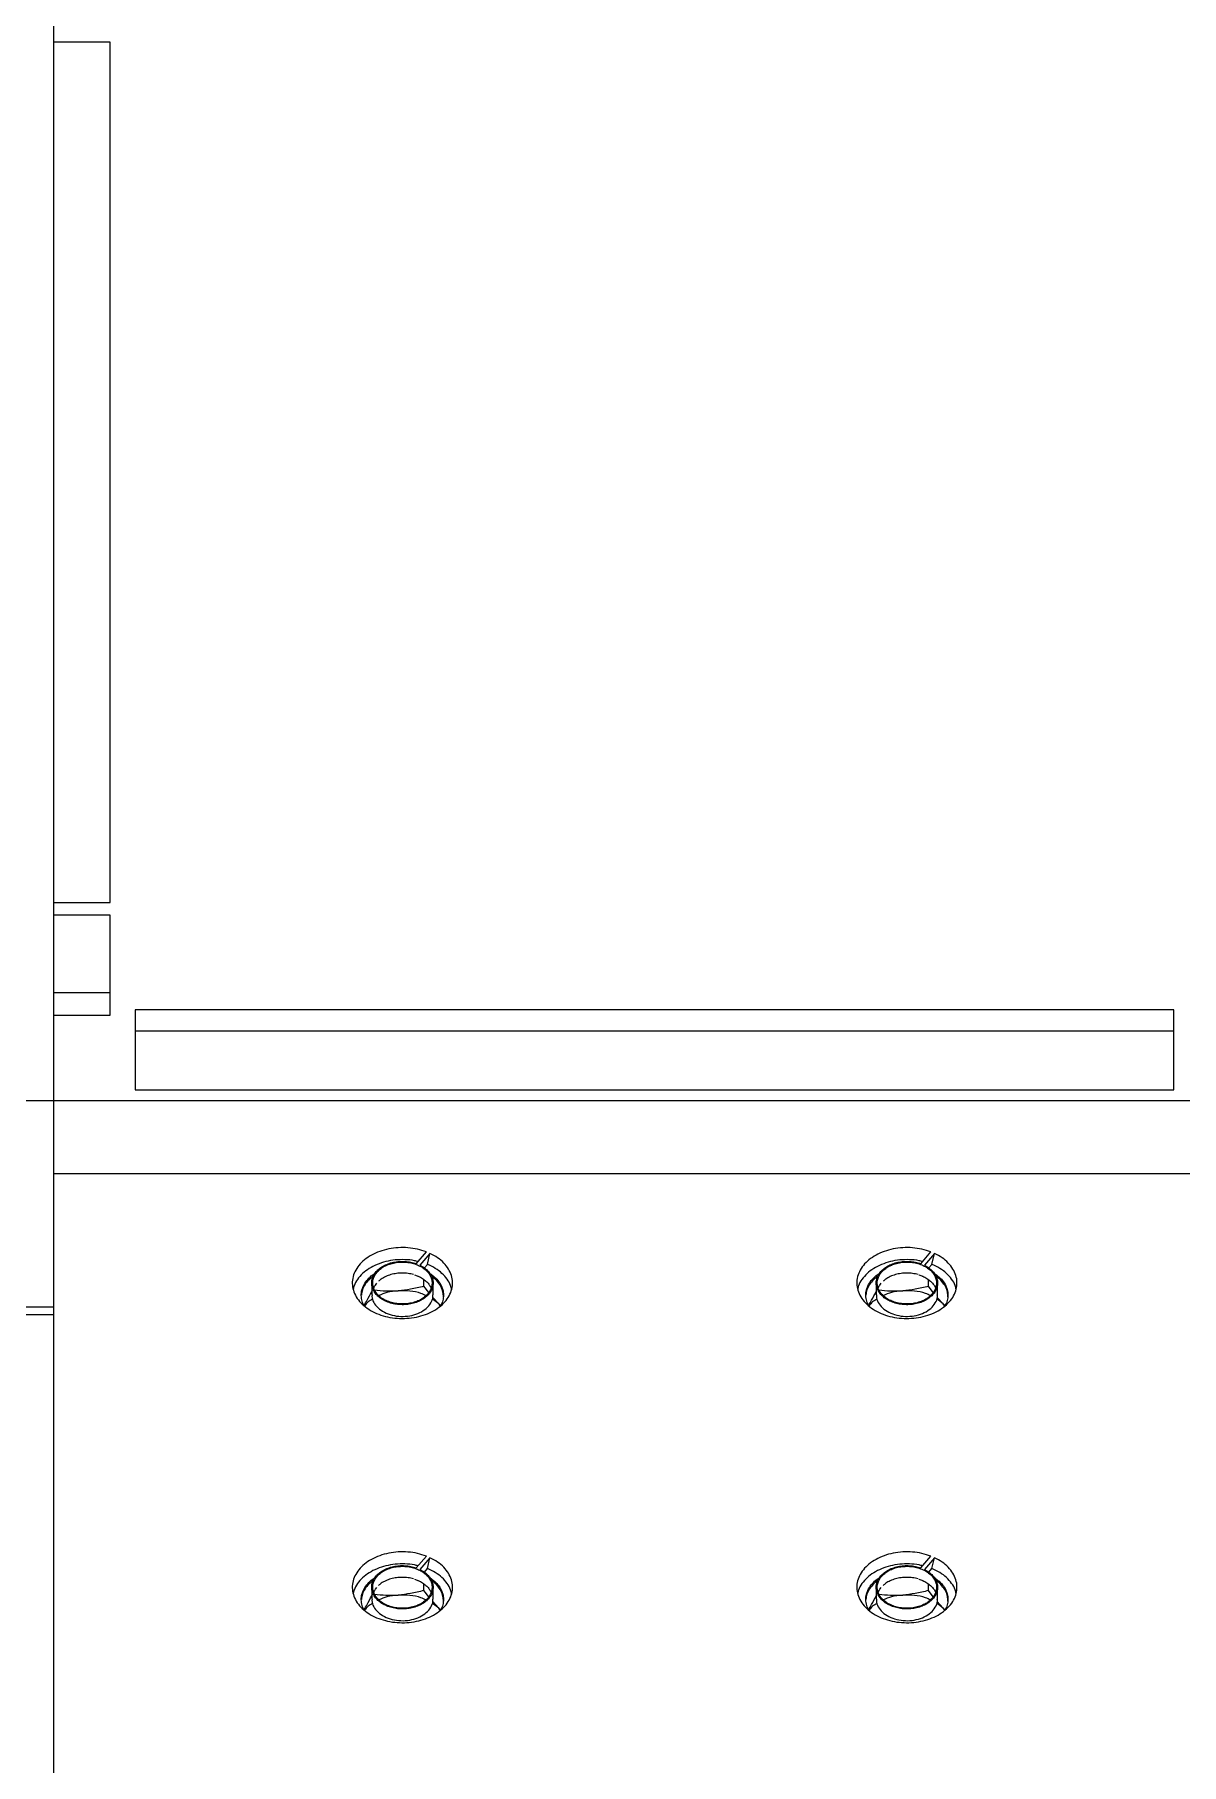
# Model space of a CAD drawing. Header units: millimetres. Extents: x 1293 to 41893, y 1011 to 26911.
# Drawn here: x 23207 to 23464.6, y 15785.6 to 16174.2 of the extents above; entities that cross this region are included whole.
import ezdxf

# ---------------------------------------------------------------- set-up
doc = ezdxf.new("R2010")
doc.units = ezdxf.units.MM
doc.header["$LTSCALE"] = 50
doc.layers.add('MAQUINAS', color=11, linetype='Continuous')

msp = doc.modelspace()

# ---------------------------------------------------------------- linework, layer by layer
at = {"color": 7, "linetype": 'Continuous', "lineweight": 25}
msp.add_line((23200.5758566, 15888.3950346), (23211.2425232, 15888.3950346), dxfattribs=at)
at = {"layer": 'MAQUINAS', "linetype": 'Continuous', "lineweight": 25}
for p, q in [((23211.2425232, 15451.3783679), (23211.2425232, 16518.0450346)), ((23223.9425232, 16172.5605964), (23211.2425232, 16172.5605964)), ((23223.9425232, 16172.496922), (23211.2425232, 16172.496922)), ((23223.9425232, 15979.2252426), (23223.9425232, 16172.5605964)), ((23211.2425232, 15979.2252426), (23223.9425232, 15979.2252426)), ((23223.9425232, 15976.3783679), (23211.2425232, 15976.3783679)), ((23223.9425232, 15953.9670417), (23223.9425232, 15976.3783679)), ((23211.2425232, 15959.0450346), (23223.9425232, 15959.0450346)), ((23211.2425232, 15953.9670417), (23223.9425232, 15953.9670417)), ((23229.5758566, 15955.1067684), (23229.5758566, 15937.1437124)), ((23462.9091899, 15955.1067684), (23229.5758566, 15955.1067684)), ((23462.9091899, 15937.1437124), (23462.9091899, 15955.1067684)), ((23462.9091899, 15950.3460251), (23229.5758566, 15950.3460251)), ((23229.5758566, 15937.1437124), (23462.9091899, 15937.1437124)), ((24197.9091899, 15934.7117012), (23204.5758566, 15934.7117012)), ((24191.2425232, 15918.2848609), (23211.2425232, 15918.2848609)), ((23292.7019872, 15898.1108052), (23294.9546957, 15900.7639869)), ((23295.7748947, 15900.4157881), (23293.5221861, 15897.7626064)), ((23294.5210803, 15897.1601373), (23295.2007534, 15897.9606386)), ((23295.2007534, 15897.9606386), (23295.7748947, 15900.4157881)), ((23406.0353205, 15898.1108052), (23408.288029, 15900.7639869)), ((23409.108228, 15900.4157881), (23406.8555195, 15897.7626064)), ((23407.8544136, 15897.1601373), (23408.5340867, 15897.9606386)), ((23408.5340867, 15897.9606386), (23409.108228, 15900.4157881)), ((23282.6891899, 15893.7718258), (23282.6891899, 15891.1379099)), ((23282.8989324, 15895.1578529), (23282.8989324, 15894.8705754)), ((23283.531394, 15893.314413), (23283.8197619, 15893.7204236)), ((23292.2893695, 15895.5910041), (23292.9196594, 15895.3663067)), ((23294.3960716, 15893.0453191), (23294.3960716, 15894.5570483)), ((23296.4625232, 15891.1379099), (23296.4625232, 15893.7718258)), ((23396.0225232, 15893.7718258), (23396.0225232, 15891.1379099)), ((23396.2322657, 15895.1578529), (23396.2322657, 15894.8705754)), ((23396.8647273, 15893.314413), (23397.1530952, 15893.7204236)), ((23405.6227029, 15895.5910041), (23406.2529928, 15895.3663067)), ((23407.7294049, 15893.0453191), (23407.7294049, 15894.5570483)), ((23409.7958566, 15891.1379099), (23409.7958566, 15893.7718258)), ((23295.4991478, 15891.6409374), (23294.3960716, 15893.0453191)), ((23297.7345337, 15889.0829908), (23296.2692842, 15890.2008166)), ((23297.7345337, 15889.0829908), (23296.393251, 15890.5504146)), ((23408.8324811, 15891.6409374), (23407.7294049, 15893.0453191)), ((23411.067867, 15889.0829908), (23409.6026175, 15890.2008166)), ((23411.067867, 15889.0829908), (23409.7265843, 15890.5504146)), ((23200.5758566, 15886.7117012), (23211.2425232, 15886.7117012)), ((23298.0899994, 15888.6067979), (23297.7345337, 15889.0829908)), ((23297.7345337, 15889.0829908), (23298.175851, 15888.6852119)), ((23411.4233327, 15888.6067979), (23411.067867, 15889.0829908)), ((23411.067867, 15889.0829908), (23411.5091844, 15888.6852119)), ((23292.7019872, 15829.7571497), (23294.9546957, 15832.4103314)), ((23295.7748947, 15832.0621326), (23293.5221861, 15829.4089509)), ((23295.2007534, 15829.6069831), (23295.7748947, 15832.0621326)), ((23406.0353205, 15829.7571497), (23408.288029, 15832.4103314)), ((23409.108228, 15832.0621326), (23406.8555195, 15829.4089509)), ((23408.5340867, 15829.6069831), (23409.108228, 15832.0621326)), ((23294.5210803, 15828.8064817), (23295.2007534, 15829.6069831)), ((23407.8544136, 15828.8064817), (23408.5340867, 15829.6069831)), ((23282.6891899, 15825.4181703), (23282.6891899, 15822.7842544)), ((23282.8989324, 15826.8041974), (23282.8989324, 15826.5169199)), ((23283.531394, 15824.9607574), (23283.8197619, 15825.3667681)), ((23292.2893695, 15827.2373486), (23292.9196594, 15827.0126511)), ((23294.3960716, 15824.6916636), (23294.3960716, 15826.2033928)), ((23295.4991478, 15823.2872819), (23294.3960716, 15824.6916636)), ((23296.4625232, 15822.7842544), (23296.4625232, 15825.4181703)), ((23396.0225232, 15825.4181703), (23396.0225232, 15822.7842544)), ((23396.2322657, 15826.8041974), (23396.2322657, 15826.5169199)), ((23396.8647273, 15824.9607574), (23397.1530952, 15825.3667681)), ((23405.6227029, 15827.2373486), (23406.2529928, 15827.0126511)), ((23407.7294049, 15824.6916636), (23407.7294049, 15826.2033928)), ((23408.8324811, 15823.2872819), (23407.7294049, 15824.6916636)), ((23409.7958566, 15822.7842544), (23409.7958566, 15825.4181703)), ((23297.7345337, 15820.7293353), (23296.2692842, 15821.8471611)), ((23297.7345337, 15820.7293353), (23296.393251, 15822.1967591)), ((23298.0899994, 15820.2531424), (23297.7345337, 15820.7293353)), ((23297.7345337, 15820.7293353), (23298.175851, 15820.3315564)), ((23411.067867, 15820.7293353), (23409.6026175, 15821.8471611)), ((23411.067867, 15820.7293353), (23409.7265843, 15822.1967591)), ((23411.4233327, 15820.2531424), (23411.067867, 15820.7293353)), ((23411.067867, 15820.7293353), (23411.5091844, 15820.3315564))]:
    msp.add_line(p, q, dxfattribs=at)
for points in [[(23294.9546957, 15900.7639869), (23294.2967837, 15900.9842285), (23292.9809598, 15901.4247117), (23290.825971, 15901.72915), (23288.6386713, 15901.7547613), (23286.4825522, 15901.4767816), (23284.443159, 15900.9119861), (23282.5954498, 15900.0797889), (23281.0088808, 15899.011772), (23279.742695, 15897.7477562), (23278.8442728, 15896.3350483), (23278.3472081, 15894.8264746), (23278.2700931, 15893.2784577), (23278.6158111, 15891.7488926), (23279.3714327, 15890.2949848), (23280.5086976, 15888.9711101), (23281.9850724, 15887.8267813), (23283.745341, 15886.9047958), (23285.7236697, 15886.2396359), (23287.8460693, 15885.8561783), (23290.0331627, 15885.7687644), (23292.2031529, 15885.9806633), (23294.2748828, 15886.4839501), (23296.1708699, 15887.2598018), (23297.8202054, 15888.2792024), (23299.1612022, 15889.5040242), (23300.1437152, 15890.8884675), (23300.7309695, 15892.3807232), (23300.9011106, 15893.9250978), (23300.6473693, 15895.4633968), (23299.9807509, 15896.9397123), (23298.9205313, 15898.2927692), (23297.5274683, 15899.494584), (23296.3590859, 15900.1087201), (23295.7748947, 15900.4157881)], [(23408.288029, 15900.7639869), (23407.6301171, 15900.9842285), (23406.3142931, 15901.4247117), (23404.1593043, 15901.72915), (23401.9720047, 15901.7547613), (23399.8158855, 15901.4767816), (23397.7764923, 15900.9119861), (23395.9287831, 15900.0797889), (23394.3422141, 15899.011772), (23393.0760283, 15897.7477562), (23392.1776061, 15896.3350483), (23391.6805415, 15894.8264746), (23391.6034264, 15893.2784577), (23391.9491445, 15891.7488926), (23392.704766, 15890.2949848), (23393.8420309, 15888.9711101), (23395.3184057, 15887.8267813), (23397.0786743, 15886.9047958), (23399.057003, 15886.2396359), (23401.1794027, 15885.8561783), (23403.366496, 15885.7687644), (23405.5364862, 15885.9806633), (23407.6082161, 15886.4839501), (23409.5042033, 15887.2598018), (23411.1535387, 15888.2792024), (23412.4945355, 15889.5040242), (23413.4770485, 15890.8884675), (23414.0643028, 15892.3807232), (23414.234444, 15893.9250978), (23413.9807027, 15895.4633968), (23413.3140842, 15896.9397123), (23412.2538646, 15898.2927692), (23410.8608017, 15899.494584), (23409.6924192, 15900.1087201), (23409.108228, 15900.4157881)], [(23293.5221861, 15897.7626064), (23293.8693545, 15897.5698122), (23294.5636913, 15897.1842237), (23295.3830168, 15896.4411252), (23295.9993264, 15895.6104531), (23296.3767654, 15894.7093847), (23296.5049997, 15893.7746144), (23296.3783685, 15892.8395391), (23296.0017799, 15891.9387822), (23295.3890063, 15891.1053802), (23294.5625873, 15890.3699813), (23293.552891, 15889.7596087), (23292.3970279, 15889.2966964), (23291.1374789, 15888.9982574), (23289.820536, 15888.8752603), (23288.4946005, 15888.9322256), (23287.208404, 15889.1670596), (23286.0092181, 15889.5711315), (23284.941116, 15890.1295906), (23284.0433534, 15890.8219119), (23283.3489257, 15891.6226507), (23282.8833549, 15892.5023777), (23282.6637522, 15893.4287604), (23282.6981884, 15894.3677517), (23282.9853982, 15895.2848413), (23283.5148247, 15896.1463223), (23284.2670141, 15896.9205382), (23285.2143067, 15897.5790143), (23286.321941, 15898.0976248), (23287.5490069, 15898.4570298), (23288.8511574, 15898.6450627), (23290.1777323, 15898.6509227), (23291.4904357, 15898.4889118), (23292.2981367, 15898.2368408), (23292.7019872, 15898.1108052)], [(23286.7929041, 15889.4881579), (23287.1997547, 15889.3753065), (23288.0134559, 15889.1496035), (23289.3227064, 15889.032788), (23290.6340068, 15889.0862719), (23291.9067006, 15889.322986), (23293.08927, 15889.7298179), (23294.1369686, 15890.2922093), (23295.0093467, 15890.9882595), (23295.6729293, 15891.7912968), (23296.1022021, 15892.6704405), (23296.2806718, 15893.5919109), (23296.2014791, 15894.520295), (23295.8676674, 15895.419916), (23295.2920649, 15896.2562017), (23294.4967918, 15896.9970143), (23293.5124099, 15897.6138847), (23292.3767485, 15898.083107), (23291.1334503, 15898.3866491), (23289.8302947, 15898.5128461), (23288.5173612, 15898.4568484), (23287.245105, 15898.2208079), (23286.0624184, 15897.8137955), (23285.0147512, 15897.2514525), (23284.1423646, 15896.5553891), (23283.4787847, 15895.7523562), (23283.0495091, 15894.8732081), (23282.8710479, 15893.9517509), (23282.9502093, 15893.0233184), (23283.2841382, 15892.1238779), (23283.859303, 15891.2869186), (23284.6562093, 15890.5486198), (23285.6344963, 15889.9223678), (23286.4067682, 15889.6328946), (23286.7929041, 15889.4881579)], [(23406.8555195, 15897.7626064), (23407.2026879, 15897.5698122), (23407.8970247, 15897.1842237), (23408.7163502, 15896.4411252), (23409.3326597, 15895.6104531), (23409.7100987, 15894.7093847), (23409.8383331, 15893.7746144), (23409.7117019, 15892.8395391), (23409.3351132, 15891.9387822), (23408.7223397, 15891.1053802), (23407.8959206, 15890.3699813), (23406.8862243, 15889.7596087), (23405.7303613, 15889.2966964), (23404.4708123, 15888.9982574), (23403.1538694, 15888.8752603), (23401.8279338, 15888.9322256), (23400.5417374, 15889.1670596), (23399.3425514, 15889.5711315), (23398.2744493, 15890.1295906), (23397.3766867, 15890.8219119), (23396.682259, 15891.6226507), (23396.2166883, 15892.5023777), (23395.9970855, 15893.4287604), (23396.0315217, 15894.3677517), (23396.3187315, 15895.2848413), (23396.8481581, 15896.1463223), (23397.6003474, 15896.9205382), (23398.5476401, 15897.5790143), (23399.6552743, 15898.0976248), (23400.8823402, 15898.4570298), (23402.1844908, 15898.6450627), (23403.5110657, 15898.6509227), (23404.823769, 15898.4889118), (23405.63147, 15898.2368408), (23406.0353205, 15898.1108052)], [(23400.1262374, 15889.4881579), (23400.5330881, 15889.3753065), (23401.3467893, 15889.1496035), (23402.6560397, 15889.032788), (23403.9673402, 15889.0862719), (23405.2400339, 15889.322986), (23406.4226033, 15889.7298179), (23407.4703019, 15890.2922093), (23408.34268, 15890.9882595), (23409.0062627, 15891.7912968), (23409.4355354, 15892.6704405), (23409.6140052, 15893.5919109), (23409.5348124, 15894.520295), (23409.2010007, 15895.419916), (23408.6253983, 15896.2562017), (23407.8301252, 15896.9970143), (23406.8457432, 15897.6138847), (23405.7100818, 15898.083107), (23404.4667836, 15898.3866491), (23403.163628, 15898.5128461), (23401.8506945, 15898.4568484), (23400.5784384, 15898.2208079), (23399.3957517, 15897.8137955), (23398.3480845, 15897.2514525), (23397.4756979, 15896.5553891), (23396.8121181, 15895.7523562), (23396.3828424, 15894.8732081), (23396.2043813, 15893.9517509), (23396.2835426, 15893.0233184), (23396.6174715, 15892.1238779), (23397.1926364, 15891.2869186), (23397.9895426, 15890.5486198), (23398.9678297, 15889.9223678), (23399.7401015, 15889.6328946), (23400.1262374, 15889.4881579)], [(23294.9546957, 15832.4103314), (23294.2967837, 15832.630573), (23292.9809598, 15833.0710562), (23290.825971, 15833.3754945), (23288.6386713, 15833.4011058), (23286.4825522, 15833.1231261), (23284.443159, 15832.5583306), (23282.5954498, 15831.7261334), (23281.0088808, 15830.6581164), (23279.742695, 15829.3941006), (23278.8442728, 15827.9813928), (23278.3472081, 15826.4728191), (23278.2700931, 15824.9248022), (23278.6158111, 15823.3952371), (23279.3714327, 15821.9413293), (23280.5086976, 15820.6174546), (23281.9850724, 15819.4731257), (23283.745341, 15818.5511403), (23285.7236697, 15817.8859804), (23287.8460693, 15817.5025228), (23290.0331627, 15817.4151089), (23292.2031529, 15817.6270077), (23294.2748828, 15818.1302945), (23296.1708699, 15818.9061463), (23297.8202054, 15819.9255469), (23299.1612022, 15821.1503687), (23300.1437152, 15822.534812), (23300.7309695, 15824.0270677), (23300.9011106, 15825.5714423), (23300.6473693, 15827.1097413), (23299.9807509, 15828.5860568), (23298.9205313, 15829.9391137), (23297.5274683, 15831.1409285), (23296.3590859, 15831.7550646), (23295.7748947, 15832.0621326)], [(23408.288029, 15832.4103314), (23407.6301171, 15832.630573), (23406.3142931, 15833.0710562), (23404.1593043, 15833.3754945), (23401.9720047, 15833.4011058), (23399.8158855, 15833.1231261), (23397.7764923, 15832.5583306), (23395.9287831, 15831.7261334), (23394.3422141, 15830.6581164), (23393.0760283, 15829.3941006), (23392.1776061, 15827.9813928), (23391.6805415, 15826.4728191), (23391.6034264, 15824.9248022), (23391.9491445, 15823.3952371), (23392.704766, 15821.9413293), (23393.8420309, 15820.6174546), (23395.3184057, 15819.4731257), (23397.0786743, 15818.5511403), (23399.057003, 15817.8859804), (23401.1794027, 15817.5025228), (23403.366496, 15817.4151089), (23405.5364862, 15817.6270077), (23407.6082161, 15818.1302945), (23409.5042033, 15818.9061463), (23411.1535387, 15819.9255469), (23412.4945355, 15821.1503687), (23413.4770485, 15822.534812), (23414.0643028, 15824.0270677), (23414.234444, 15825.5714423), (23413.9807027, 15827.1097413), (23413.3140842, 15828.5860568), (23412.2538646, 15829.9391137), (23410.8608017, 15831.1409285), (23409.6924192, 15831.7550646), (23409.108228, 15832.0621326)], [(23293.5221861, 15829.4089509), (23293.8693545, 15829.2161567), (23294.5636913, 15828.8305682), (23295.3830168, 15828.0874697), (23295.9993264, 15827.2567976), (23296.3767654, 15826.3557292), (23296.5049997, 15825.4209589), (23296.3783685, 15824.4858836), (23296.0017799, 15823.5851267), (23295.3890063, 15822.7517247), (23294.5625873, 15822.0163258), (23293.552891, 15821.4059531), (23292.3970279, 15820.9430408), (23291.1374789, 15820.6446019), (23289.820536, 15820.5216048), (23288.4946005, 15820.5785701), (23287.208404, 15820.8134041), (23286.0092181, 15821.217476), (23284.941116, 15821.7759351), (23284.0433534, 15822.4682564), (23283.3489257, 15823.2689952), (23282.8833549, 15824.1487222), (23282.6637522, 15825.0751049), (23282.6981884, 15826.0140962), (23282.9853982, 15826.9311858), (23283.5148247, 15827.7926668), (23284.2670141, 15828.5668827), (23285.2143067, 15829.2253588), (23286.321941, 15829.7439692), (23287.5490069, 15830.1033743), (23288.8511574, 15830.2914072), (23290.1777323, 15830.2972672), (23291.4904357, 15830.1352563), (23292.2981367, 15829.8831852), (23292.7019872, 15829.7571497)], [(23286.7929041, 15821.1345024), (23287.1997547, 15821.0216509), (23288.0134559, 15820.795948), (23289.3227064, 15820.6791325), (23290.6340068, 15820.7326164), (23291.9067006, 15820.9693305), (23293.08927, 15821.3761624), (23294.1369686, 15821.9385538), (23295.0093467, 15822.6346039), (23295.6729293, 15823.4376413), (23296.1022021, 15824.316785), (23296.2806718, 15825.2382554), (23296.2014791, 15826.1666395), (23295.8676674, 15827.0662605), (23295.2920649, 15827.9025462), (23294.4967918, 15828.6433588), (23293.5124099, 15829.2602292), (23292.3767485, 15829.7294514), (23291.1334503, 15830.0329935), (23289.8302947, 15830.1591906), (23288.5173612, 15830.1031929), (23287.245105, 15829.8671524), (23286.0624184, 15829.46014), (23285.0147512, 15828.897797), (23284.1423646, 15828.2017336), (23283.4787847, 15827.3987006), (23283.0495091, 15826.5195526), (23282.8710479, 15825.5980954), (23282.9502093, 15824.6696629), (23283.2841382, 15823.7702224), (23283.859303, 15822.9332631), (23284.6562093, 15822.1949643), (23285.6344963, 15821.5687123), (23286.4067682, 15821.2792391), (23286.7929041, 15821.1345024)], [(23406.8555195, 15829.4089509), (23407.2026879, 15829.2161567), (23407.8970247, 15828.8305682), (23408.7163502, 15828.0874697), (23409.3326597, 15827.2567976), (23409.7100987, 15826.3557292), (23409.8383331, 15825.4209589), (23409.7117019, 15824.4858836), (23409.3351132, 15823.5851267), (23408.7223397, 15822.7517247), (23407.8959206, 15822.0163258), (23406.8862243, 15821.4059531), (23405.7303613, 15820.9430408), (23404.4708123, 15820.6446019), (23403.1538694, 15820.5216048), (23401.8279338, 15820.5785701), (23400.5417374, 15820.8134041), (23399.3425514, 15821.217476), (23398.2744493, 15821.7759351), (23397.3766867, 15822.4682564), (23396.682259, 15823.2689952), (23396.2166883, 15824.1487222), (23395.9970855, 15825.0751049), (23396.0315217, 15826.0140962), (23396.3187315, 15826.9311858), (23396.8481581, 15827.7926668), (23397.6003474, 15828.5668827), (23398.5476401, 15829.2253588), (23399.6552743, 15829.7439692), (23400.8823402, 15830.1033743), (23402.1844908, 15830.2914072), (23403.5110657, 15830.2972672), (23404.823769, 15830.1352563), (23405.63147, 15829.8831852), (23406.0353205, 15829.7571497)], [(23400.1262374, 15821.1345024), (23400.5330881, 15821.0216509), (23401.3467893, 15820.795948), (23402.6560397, 15820.6791325), (23403.9673402, 15820.7326164), (23405.2400339, 15820.9693305), (23406.4226033, 15821.3761624), (23407.4703019, 15821.9385538), (23408.34268, 15822.6346039), (23409.0062627, 15823.4376413), (23409.4355354, 15824.316785), (23409.6140052, 15825.2382554), (23409.5348124, 15826.1666395), (23409.2010007, 15827.0662605), (23408.6253983, 15827.9025462), (23407.8301252, 15828.6433588), (23406.8457432, 15829.2602292), (23405.7100818, 15829.7294514), (23404.4667836, 15830.0329935), (23403.163628, 15830.1591906), (23401.8506945, 15830.1031929), (23400.5784384, 15829.8671524), (23399.3957517, 15829.46014), (23398.3480845, 15828.897797), (23397.4756979, 15828.2017336), (23396.8121181, 15827.3987006), (23396.3828424, 15826.5195526), (23396.2043813, 15825.5980954), (23396.2835426, 15824.6696629), (23396.6174715, 15823.7702224), (23397.1926364, 15822.9332631), (23397.9895426, 15822.1949643), (23398.9678297, 15821.5687123), (23399.7401015, 15821.2792391), (23400.1262374, 15821.1345024)]]:
    msp.add_open_spline(points, degree=3, dxfattribs=at)
for points, knots in [([(23293.1059746, 15898.5866111), (23292.8390985, 15898.6587311), (23291.8933109, 15898.9143185), (23290.1445638, 15899.0541917), (23287.9631792, 15898.9967844), (23285.8336036, 15898.6250858), (23283.8458623, 15897.9754809), (23282.073386, 15897.0660114), (23280.575705, 15895.9332148), (23279.4367633, 15894.6156062), (23278.7382483, 15893.4216023), (23278.5858927, 15892.6647764), (23278.535993, 15892.4168997)], [0, 0, 0, 0, 0.0442667192, 0.156877675, 0.2694886309, 0.3820995868, 0.4947105427, 0.6073214985, 0.7199324544, 0.8325434103, 0.9451543662, 1, 1, 1, 1]), ([(23300.6378163, 15892.3293542), (23300.576557, 15892.6251501), (23300.4099367, 15893.4296917), (23299.6817664, 15894.6677153), (23298.5237096, 15895.9751448), (23297.0274116, 15897.1152752), (23295.8096394, 15897.6788508), (23295.2007534, 15897.9606386)], [0, 0, 0, 0, 0.1269086701, 0.3451815026, 0.5634543351, 0.7817271675, 1, 1, 1, 1]), ([(23406.439308, 15898.5866111), (23406.1724318, 15898.6587311), (23405.2266443, 15898.9143185), (23403.4778971, 15899.0541917), (23401.2965126, 15898.9967844), (23399.1669369, 15898.6250858), (23397.1791956, 15897.9754809), (23395.4067194, 15897.0660114), (23393.9090383, 15895.9332148), (23392.7700966, 15894.6156062), (23392.0715816, 15893.4216023), (23391.919226, 15892.6647764), (23391.8693263, 15892.4168997)], [0, 0, 0, 0, 0.0442667192, 0.156877675, 0.2694886309, 0.3820995868, 0.4947105427, 0.6073214985, 0.7199324544, 0.8325434103, 0.9451543662, 1, 1, 1, 1]), ([(23413.9711496, 15892.3293542), (23413.9098904, 15892.6251501), (23413.74327, 15893.4296917), (23413.0150997, 15894.6677153), (23411.8570429, 15895.9751448), (23410.360745, 15897.1152752), (23409.1429728, 15897.6788508), (23408.5340867, 15897.9606386)], [0, 0, 0, 0, 0.1269086701, 0.3451815026, 0.5634543351, 0.7817271675, 1, 1, 1, 1]), ([(23281.0596496, 15888.5876174), (23281.0152271, 15888.6496858), (23280.6994632, 15889.0908799), (23280.4255842, 15890.0046773), (23280.2831781, 15891.2764542), (23280.5256533, 15892.548493), (23281.09876, 15893.7666129), (23282.0186363, 15894.8636389), (23282.8162379, 15895.5891573), (23283.3556485, 15895.8787338), (23283.4165274, 15895.911416)], [0, 0, 0, 0, 0.0260238684, 0.1849827559, 0.3439416434, 0.502900531, 0.6618594185, 0.8208183061, 0.9797771936, 1, 1, 1, 1]), ([(23283.0188703, 15895.2535494), (23282.6986327, 15895.0162036), (23281.9606051, 15894.4692104), (23281.1417674, 15893.4281137), (23280.5332452, 15892.2490419), (23280.4223344, 15891.4314289), (23280.3692423, 15891.0400448)], [0, 0, 0, 0, 0.2080204508, 0.4794090817, 0.7507977126, 1, 1, 1, 1]), ([(23292.0989506, 15895.6689238), (23291.6856567, 15895.7658721), (23290.8590688, 15895.9597686), (23289.5489861, 15896.0347849), (23288.2468245, 15895.9460023), (23286.9886627, 15895.6831701), (23285.8302342, 15895.2546819), (23284.8795654, 15894.7462736), (23284.4091272, 15894.3357482), (23284.2126751, 15894.1643153)], [0, 0, 0, 0, 0.1488756614, 0.2977513228, 0.4466269842, 0.5955026456, 0.744378307, 0.8932539685, 1, 1, 1, 1]), ([(23292.9196594, 15895.3663067), (23292.9967717, 15895.3397547), (23293.4246605, 15895.1924205), (23294.0973558, 15894.8043976), (23294.8988993, 15894.2190546), (23295.5114995, 15893.5425447), (23295.8848676, 15892.9851399), (23295.9852196, 15892.6528047), (23296.0093407, 15892.572923)], [0, 0, 0, 0, 0.0484218878, 0.2686885188, 0.4887285324, 0.7088688261, 0.9300222995, 1, 1, 1, 1]), ([(23295.7176552, 15895.9267596), (23296.0986089, 15895.6669185), (23296.9027685, 15895.118417), (23297.8167507, 15894.0905578), (23298.4825654, 15892.9337064), (23298.8236718, 15891.7036578), (23298.8154496, 15890.4559319), (23298.5721278, 15889.4043058), (23298.2127279, 15888.8171332), (23298.0866946, 15888.6112251)], [0, 0, 0, 0, 0.139771742, 0.2950457489, 0.4503197559, 0.6055937629, 0.7608677699, 0.9161417768, 1, 1, 1, 1]), ([(23298.7815297, 15890.6876133), (23298.7700887, 15891.0326766), (23298.7444727, 15891.8052588), (23298.2870118, 15892.9740592), (23297.4812563, 15894.1194782), (23296.7213641, 15894.9038574), (23296.1767752, 15895.2356904), (23296.0896281, 15895.2887915)], [0, 0, 0, 0, 0.2019016057, 0.4520492373, 0.7021968689, 0.9523445004, 1, 1, 1, 1]), ([(23394.392983, 15888.5876174), (23394.3485604, 15888.6496858), (23394.0327966, 15889.0908799), (23393.7589175, 15890.0046773), (23393.6165114, 15891.2764542), (23393.8589866, 15892.548493), (23394.4320933, 15893.7666129), (23395.3519696, 15894.8636389), (23396.1495712, 15895.5891573), (23396.6889818, 15895.8787338), (23396.7498608, 15895.911416)], [0, 0, 0, 0, 0.0260238684, 0.1849827559, 0.3439416434, 0.502900531, 0.6618594185, 0.8208183061, 0.9797771936, 1, 1, 1, 1]), ([(23396.3522037, 15895.2535494), (23396.031966, 15895.0162036), (23395.2939384, 15894.4692104), (23394.4751007, 15893.4281137), (23393.8665785, 15892.2490419), (23393.7556677, 15891.4314289), (23393.7025757, 15891.0400448)], [0, 0, 0, 0, 0.2080204508, 0.4794090817, 0.7507977126, 1, 1, 1, 1]), ([(23405.4322839, 15895.6689238), (23405.01899, 15895.7658721), (23404.1924022, 15895.9597686), (23402.8823194, 15896.0347849), (23401.5801578, 15895.9460023), (23400.321996, 15895.6831701), (23399.1635675, 15895.2546819), (23398.2128987, 15894.7462736), (23397.7424605, 15894.3357482), (23397.5460085, 15894.1643153)], [0, 0, 0, 0, 0.14887566141, 0.29775132282, 0.44662698423, 0.59550264564, 0.74437830705, 0.89325396846, 1, 1, 1, 1]), ([(23406.2529928, 15895.3663067), (23406.330105, 15895.3397547), (23406.7579938, 15895.1924205), (23407.4306892, 15894.8043976), (23408.2322326, 15894.2190546), (23408.8448328, 15893.5425447), (23409.2182009, 15892.9851399), (23409.3185529, 15892.6528047), (23409.342674, 15892.572923)], [0, 0, 0, 0, 0.0484218878, 0.2686885188, 0.4887285324, 0.7088688261, 0.9300222995, 1, 1, 1, 1]), ([(23409.0509885, 15895.9267596), (23409.4319423, 15895.6669185), (23410.2361018, 15895.118417), (23411.150084, 15894.0905578), (23411.8158988, 15892.9337064), (23412.1570052, 15891.7036578), (23412.1487829, 15890.4559319), (23411.9054611, 15889.4043058), (23411.5460613, 15888.8171332), (23411.4200279, 15888.6112251)], [0, 0, 0, 0, 0.139771742, 0.2950457489, 0.4503197559, 0.6055937629, 0.7608677699, 0.9161417768, 1, 1, 1, 1]), ([(23412.1148631, 15890.6876133), (23412.1034221, 15891.0326766), (23412.0778061, 15891.8052588), (23411.6203451, 15892.9740592), (23410.8145896, 15894.1194782), (23410.0546974, 15894.9038574), (23409.5101085, 15895.2356904), (23409.4229615, 15895.2887915)], [0, 0, 0, 0, 0.2019016057, 0.4520492373, 0.7021968689, 0.9523445004, 1, 1, 1, 1]), ([(23280.9440281, 15888.7074195), (23281.1802958, 15889.0912273), (23281.7721196, 15890.0526224), (23282.3450091, 15891.1969533), (23282.6891899, 15891.8844449)], [0, 0, 0, 0, 0.39921959984, 1, 1, 1, 1]), ([(23282.8747562, 15890.1611555), (23282.5212569, 15889.9562225), (23281.7750002, 15889.5235975), (23281.3167318, 15888.9220691), (23281.0755435, 15888.6054827)], [0, 0, 0, 0, 0.4736966407, 1, 1, 1, 1]), ([(23282.7610569, 15891.138076), (23282.7478388, 15890.897937), (23282.7087707, 15890.1881691), (23283.2676347, 15889.0473152), (23284.3505042, 15887.8580606), (23285.8967289, 15886.9413696), (23287.7408952, 15886.3733714), (23289.7394296, 15886.2012694), (23291.724552, 15886.4393772), (23293.5285188, 15887.0678499), (23295.0143302, 15888.0346924), (23296.0097365, 15889.2587224), (23296.4830674, 15890.3412673), (23296.414862, 15890.9726195), (23296.3972232, 15891.1358958)], [0, 0, 0, 0, 0.0470837889, 0.1391634444, 0.2312430998, 0.3233227552, 0.4154024107, 0.5074820661, 0.5995617215, 0.691641377, 0.7837210324, 0.8758006879, 0.9678803433, 1, 1, 1, 1]), ([(23283.1544906, 15892.5920461), (23283.2044234, 15892.7459578), (23283.2853745, 15892.99548), (23283.4632404, 15893.2260605), (23283.531394, 15893.314413)], [0, 0, 0, 0, 0.6168256867, 1, 1, 1, 1]), ([(23283.2808896, 15892.2514013), (23284.1420626, 15892.1478965), (23285.9016856, 15891.9364065), (23287.719394, 15892.0015141), (23288.647502, 15892.0347576)], [0, 0, 0, 0, 0.4894076312, 1, 1, 1, 1]), ([(23288.647502, 15892.0347576), (23287.7769867, 15891.9402566), (23286.219707, 15891.7712022), (23284.8741719, 15891.1979658), (23284.2807874, 15890.9451671)], [0, 0, 0, 0, 0.5589974024, 1, 1, 1, 1]), ([(23294.3960716, 15893.0453191), (23293.4086341, 15892.7946173), (23291.5230854, 15892.315893), (23289.5752711, 15892.1254622), (23288.647502, 15892.0347576)], [0, 0, 0, 0, 0.523687075, 1, 1, 1, 1]), ([(23294.8691742, 15890.9220151), (23294.5041263, 15891.0977921), (23293.4181574, 15891.6207052), (23291.2616232, 15892.0546374), (23289.5188757, 15892.0413842), (23288.647502, 15892.0347576)], [0, 0, 0, 0, 0.2020310754, 0.6010155377, 1, 1, 1, 1]), ([(23394.2773615, 15888.7074195), (23394.5136291, 15889.0912273), (23395.105453, 15890.0526224), (23395.6783425, 15891.1969533), (23396.0225232, 15891.8844449)], [0, 0, 0, 0, 0.39921959985, 1, 1, 1, 1]), ([(23396.2080895, 15890.1611555), (23395.8545902, 15889.9562225), (23395.1083336, 15889.5235975), (23394.6500651, 15888.9220691), (23394.4088769, 15888.6054827)], [0, 0, 0, 0, 0.4736966407, 1, 1, 1, 1]), ([(23396.0943902, 15891.138076), (23396.0811721, 15890.897937), (23396.0421041, 15890.1881691), (23396.600968, 15889.0473152), (23397.6838375, 15887.8580606), (23399.2300622, 15886.9413696), (23401.0742286, 15886.3733714), (23403.072763, 15886.2012694), (23405.0578853, 15886.4393772), (23406.8618521, 15887.0678499), (23408.3476636, 15888.0346924), (23409.3430698, 15889.2587224), (23409.8164008, 15890.3412673), (23409.7481953, 15890.9726195), (23409.7305565, 15891.1358958)], [0, 0, 0, 0, 0.0470837889, 0.1391634444, 0.2312430998, 0.3233227552, 0.4154024107, 0.5074820661, 0.5995617215, 0.691641377, 0.7837210324, 0.8758006879, 0.9678803433, 1, 1, 1, 1]), ([(23396.4878239, 15892.5920461), (23396.5377567, 15892.7459578), (23396.6187079, 15892.99548), (23396.7965737, 15893.2260605), (23396.8647273, 15893.314413)], [0, 0, 0, 0, 0.6168256867, 1, 1, 1, 1]), ([(23396.6142229, 15892.2514013), (23397.4753959, 15892.1478965), (23399.2350189, 15891.9364065), (23401.0527273, 15892.0015141), (23401.9808353, 15892.0347576)], [0, 0, 0, 0, 0.4894076312, 1, 1, 1, 1]), ([(23401.9808353, 15892.0347576), (23401.11032, 15891.9402566), (23399.5530404, 15891.7712022), (23398.2075052, 15891.1979658), (23397.6141207, 15890.9451671)], [0, 0, 0, 0, 0.5589974024, 1, 1, 1, 1]), ([(23407.7294049, 15893.0453191), (23406.7419675, 15892.7946173), (23404.8564188, 15892.315893), (23402.9086045, 15892.1254622), (23401.9808353, 15892.0347576)], [0, 0, 0, 0, 0.523687075, 1, 1, 1, 1]), ([(23408.2025075, 15890.9220151), (23407.8374596, 15891.0977921), (23406.7514908, 15891.6207052), (23404.5949565, 15892.0546374), (23402.8522091, 15892.0413842), (23401.9808353, 15892.0347576)], [0, 0, 0, 0, 0.2020310754, 0.6010155377, 1, 1, 1, 1]), ([(23293.1059746, 15830.2329556), (23292.8390985, 15830.3050756), (23291.8933109, 15830.560663), (23290.1445638, 15830.7005362), (23287.9631792, 15830.6431289), (23285.8336036, 15830.2714302), (23283.8458623, 15829.6218254), (23282.073386, 15828.7123559), (23280.575705, 15827.5795593), (23279.4367633, 15826.2619507), (23278.7382483, 15825.0679468), (23278.5858927, 15824.3111209), (23278.535993, 15824.0632442)], [0, 0, 0, 0, 0.0442667192, 0.156877675, 0.2694886309, 0.3820995868, 0.4947105427, 0.6073214985, 0.7199324544, 0.8325434103, 0.9451543662, 1, 1, 1, 1]), ([(23281.0596496, 15820.2339619), (23281.0152271, 15820.2960303), (23280.6994632, 15820.7372244), (23280.4255842, 15821.6510218), (23280.2831781, 15822.9227987), (23280.5256533, 15824.1948375), (23281.09876, 15825.4129574), (23282.0186363, 15826.5099834), (23282.8162379, 15827.2355018), (23283.3556485, 15827.5250783), (23283.4165274, 15827.5577605)], [0, 0, 0, 0, 0.0260238684, 0.1849827559, 0.3439416434, 0.502900531, 0.6618594185, 0.8208183061, 0.9797771936, 1, 1, 1, 1]), ([(23292.0989506, 15827.3152683), (23291.6856567, 15827.4122166), (23290.8590688, 15827.6061131), (23289.5489861, 15827.6811294), (23288.2468245, 15827.5923468), (23286.9886627, 15827.3295146), (23285.8302342, 15826.9010264), (23284.8795654, 15826.3926181), (23284.4091272, 15825.9820927), (23284.2126751, 15825.8106598)], [0, 0, 0, 0, 0.1488756614, 0.2977513228, 0.4466269842, 0.5955026456, 0.744378307, 0.8932539685, 1, 1, 1, 1]), ([(23300.6378163, 15823.9756986), (23300.576557, 15824.2714946), (23300.4099367, 15825.0760362), (23299.6817664, 15826.3140598), (23298.5237096, 15827.6214893), (23297.0274116, 15828.7616197), (23295.8096394, 15829.3251953), (23295.2007534, 15829.6069831)], [0, 0, 0, 0, 0.12690867015, 0.34518150261, 0.56345433507, 0.78172716754, 1, 1, 1, 1]), ([(23295.7176552, 15827.5731041), (23296.0986089, 15827.313263), (23296.9027685, 15826.7647615), (23297.8167507, 15825.7369023), (23298.4825654, 15824.5800509), (23298.8236718, 15823.3500023), (23298.8154496, 15822.1022764), (23298.5721278, 15821.0506503), (23298.2127279, 15820.4634777), (23298.0866946, 15820.2575696)], [0, 0, 0, 0, 0.139771742, 0.2950457489, 0.4503197559, 0.6055937629, 0.7608677699, 0.9161417768, 1, 1, 1, 1]), ([(23406.439308, 15830.2329556), (23406.1724318, 15830.3050756), (23405.2266443, 15830.560663), (23403.4778971, 15830.7005362), (23401.2965126, 15830.6431289), (23399.1669369, 15830.2714302), (23397.1791956, 15829.6218254), (23395.4067194, 15828.7123559), (23393.9090383, 15827.5795593), (23392.7700966, 15826.2619507), (23392.0715816, 15825.0679468), (23391.919226, 15824.3111209), (23391.8693263, 15824.0632442)], [0, 0, 0, 0, 0.0442667192, 0.156877675, 0.2694886309, 0.3820995868, 0.4947105427, 0.6073214985, 0.7199324544, 0.8325434103, 0.9451543662, 1, 1, 1, 1]), ([(23394.392983, 15820.2339619), (23394.3485604, 15820.2960303), (23394.0327966, 15820.7372244), (23393.7589175, 15821.6510218), (23393.6165114, 15822.9227987), (23393.8589866, 15824.1948375), (23394.4320933, 15825.4129574), (23395.3519696, 15826.5099834), (23396.1495712, 15827.2355018), (23396.6889818, 15827.5250783), (23396.7498608, 15827.5577605)], [0, 0, 0, 0, 0.0260238684, 0.1849827559, 0.3439416434, 0.502900531, 0.6618594185, 0.8208183061, 0.9797771936, 1, 1, 1, 1]), ([(23405.4322839, 15827.3152683), (23405.01899, 15827.4122166), (23404.1924022, 15827.6061131), (23402.8823194, 15827.6811294), (23401.5801578, 15827.5923468), (23400.321996, 15827.3295146), (23399.1635675, 15826.9010264), (23398.2128987, 15826.3926181), (23397.7424605, 15825.9820927), (23397.5460085, 15825.8106598)], [0, 0, 0, 0, 0.1488756614, 0.2977513228, 0.4466269842, 0.5955026456, 0.744378307, 0.8932539685, 1, 1, 1, 1]), ([(23413.9711496, 15823.9756986), (23413.9098904, 15824.2714946), (23413.74327, 15825.0760362), (23413.0150997, 15826.3140598), (23411.8570429, 15827.6214893), (23410.360745, 15828.7616197), (23409.1429728, 15829.3251953), (23408.5340867, 15829.6069831)], [0, 0, 0, 0, 0.1269086701, 0.3451815026, 0.5634543351, 0.7817271675, 1, 1, 1, 1]), ([(23409.0509885, 15827.5731041), (23409.4319423, 15827.313263), (23410.2361018, 15826.7647615), (23411.150084, 15825.7369023), (23411.8158988, 15824.5800509), (23412.1570052, 15823.3500023), (23412.1487829, 15822.1022764), (23411.9054611, 15821.0506503), (23411.5460613, 15820.4634777), (23411.4200279, 15820.2575696)], [0, 0, 0, 0, 0.139771742, 0.2950457489, 0.4503197559, 0.6055937629, 0.7608677699, 0.9161417768, 1, 1, 1, 1]), ([(23283.0188703, 15826.8998939), (23282.6986327, 15826.6625481), (23281.9606051, 15826.1155549), (23281.1417674, 15825.0744582), (23280.5332452, 15823.8953864), (23280.4223344, 15823.0777734), (23280.3692423, 15822.6863893)], [0, 0, 0, 0, 0.2080204508, 0.4794090817, 0.7507977126, 1, 1, 1, 1]), ([(23283.1544906, 15824.2383906), (23283.2044234, 15824.3923023), (23283.2853745, 15824.6418245), (23283.4632404, 15824.8724049), (23283.531394, 15824.9607574)], [0, 0, 0, 0, 0.6168256867, 1, 1, 1, 1]), ([(23283.2808896, 15823.8977458), (23284.1420626, 15823.794241), (23285.9016856, 15823.582751), (23287.719394, 15823.6478586), (23288.647502, 15823.6811021)], [0, 0, 0, 0, 0.4894076312, 1, 1, 1, 1]), ([(23288.647502, 15823.6811021), (23287.7769867, 15823.5866011), (23286.219707, 15823.4175467), (23284.8741719, 15822.8443103), (23284.2807874, 15822.5915116)], [0, 0, 0, 0, 0.5589974024, 1, 1, 1, 1]), ([(23294.3960716, 15824.6916636), (23293.4086341, 15824.4409618), (23291.5230854, 15823.9622374), (23289.5752711, 15823.7718067), (23288.647502, 15823.6811021)], [0, 0, 0, 0, 0.523687075, 1, 1, 1, 1]), ([(23294.8691742, 15822.5683595), (23294.5041263, 15822.7441365), (23293.4181574, 15823.2670497), (23291.2616232, 15823.7009819), (23289.5188757, 15823.6877287), (23288.647502, 15823.6811021)], [0, 0, 0, 0, 0.2020310754, 0.6010155377, 1, 1, 1, 1]), ([(23292.9196594, 15827.0126511), (23292.9967717, 15826.9860992), (23293.4246605, 15826.8387649), (23294.0973558, 15826.4507421), (23294.8988993, 15825.8653991), (23295.5114995, 15825.1888891), (23295.8848676, 15824.6314843), (23295.9852196, 15824.2991492), (23296.0093407, 15824.2192675)], [0, 0, 0, 0, 0.0484218878, 0.2686885188, 0.4887285324, 0.7088688261, 0.9300222995, 1, 1, 1, 1]), ([(23298.7815297, 15822.3339578), (23298.7700887, 15822.6790211), (23298.7444727, 15823.4516033), (23298.2870118, 15824.6204037), (23297.4812563, 15825.7658227), (23296.7213641, 15826.5502019), (23296.1767752, 15826.8820349), (23296.0896281, 15826.935136)], [0, 0, 0, 0, 0.2019016057, 0.4520492373, 0.7021968689, 0.9523445004, 1, 1, 1, 1]), ([(23396.3522037, 15826.8998939), (23396.031966, 15826.6625481), (23395.2939384, 15826.1155549), (23394.4751007, 15825.0744582), (23393.8665785, 15823.8953864), (23393.7556677, 15823.0777734), (23393.7025757, 15822.6863893)], [0, 0, 0, 0, 0.2080204508, 0.4794090817, 0.7507977126, 1, 1, 1, 1]), ([(23396.4878239, 15824.2383906), (23396.5377567, 15824.3923023), (23396.6187079, 15824.6418245), (23396.7965737, 15824.8724049), (23396.8647273, 15824.9607574)], [0, 0, 0, 0, 0.6168256867, 1, 1, 1, 1]), ([(23396.6142229, 15823.8977458), (23397.4753959, 15823.794241), (23399.2350189, 15823.582751), (23401.0527273, 15823.6478586), (23401.9808353, 15823.6811021)], [0, 0, 0, 0, 0.4894076312, 1, 1, 1, 1]), ([(23401.9808353, 15823.6811021), (23401.11032, 15823.5866011), (23399.5530404, 15823.4175467), (23398.2075052, 15822.8443103), (23397.6141207, 15822.5915116)], [0, 0, 0, 0, 0.5589974024, 1, 1, 1, 1]), ([(23407.7294049, 15824.6916636), (23406.7419675, 15824.4409618), (23404.8564188, 15823.9622374), (23402.9086045, 15823.7718067), (23401.9808353, 15823.6811021)], [0, 0, 0, 0, 0.523687075, 1, 1, 1, 1]), ([(23408.2025075, 15822.5683595), (23407.8374596, 15822.7441365), (23406.7514908, 15823.2670497), (23404.5949565, 15823.7009819), (23402.8522091, 15823.6877287), (23401.9808353, 15823.6811021)], [0, 0, 0, 0, 0.2020310754, 0.6010155377, 1, 1, 1, 1]), ([(23406.2529928, 15827.0126511), (23406.330105, 15826.9860992), (23406.7579938, 15826.8387649), (23407.4306892, 15826.4507421), (23408.2322326, 15825.8653991), (23408.8448328, 15825.1888891), (23409.2182009, 15824.6314843), (23409.3185529, 15824.2991492), (23409.342674, 15824.2192675)], [0, 0, 0, 0, 0.0484218878, 0.2686885188, 0.4887285324, 0.7088688261, 0.9300222995, 1, 1, 1, 1]), ([(23412.1148631, 15822.3339578), (23412.1034221, 15822.6790211), (23412.0778061, 15823.4516033), (23411.6203451, 15824.6204037), (23410.8145896, 15825.7658227), (23410.0546974, 15826.5502019), (23409.5101085, 15826.8820349), (23409.4229615, 15826.935136)], [0, 0, 0, 0, 0.2019016057, 0.4520492373, 0.7021968689, 0.9523445004, 1, 1, 1, 1]), ([(23280.9440281, 15820.353764), (23281.1802958, 15820.7375717), (23281.7721196, 15821.6989669), (23282.3450091, 15822.8432978), (23282.6891899, 15823.5307894)], [0, 0, 0, 0, 0.3992195998, 1, 1, 1, 1]), ([(23282.8747562, 15821.8075), (23282.5212569, 15821.602567), (23281.7750002, 15821.169942), (23281.3167318, 15820.5684136), (23281.0755435, 15820.2518272)], [0, 0, 0, 0, 0.4736966407, 1, 1, 1, 1]), ([(23282.7610569, 15822.7844205), (23282.7478388, 15822.5442815), (23282.7087707, 15821.8345136), (23283.2676347, 15820.6936596), (23284.3505042, 15819.5044051), (23285.8967289, 15818.5877141), (23287.7408952, 15818.0197159), (23289.7394296, 15817.8476139), (23291.724552, 15818.0857217), (23293.5285188, 15818.7141944), (23295.0143302, 15819.6810369), (23296.0097365, 15820.9050668), (23296.4830674, 15821.9876118), (23296.414862, 15822.6189639), (23296.3972232, 15822.7822403)], [0, 0, 0, 0, 0.0470837889, 0.1391634444, 0.2312430998, 0.3233227552, 0.4154024107, 0.5074820661, 0.5995617215, 0.691641377, 0.7837210324, 0.8758006879, 0.9678803433, 1, 1, 1, 1]), ([(23394.2773615, 15820.353764), (23394.5136291, 15820.7375717), (23395.105453, 15821.6989669), (23395.6783425, 15822.8432978), (23396.0225232, 15823.5307894)], [0, 0, 0, 0, 0.3992195998, 1, 1, 1, 1]), ([(23396.2080895, 15821.8075), (23395.8545902, 15821.602567), (23395.1083336, 15821.169942), (23394.6500651, 15820.5684136), (23394.4088769, 15820.2518272)], [0, 0, 0, 0, 0.4736966407, 1, 1, 1, 1]), ([(23396.0943902, 15822.7844205), (23396.0811721, 15822.5442815), (23396.0421041, 15821.8345136), (23396.600968, 15820.6936596), (23397.6838375, 15819.5044051), (23399.2300622, 15818.5877141), (23401.0742286, 15818.0197159), (23403.072763, 15817.8476139), (23405.0578853, 15818.0857217), (23406.8618521, 15818.7141944), (23408.3476636, 15819.6810369), (23409.3430698, 15820.9050668), (23409.8164008, 15821.9876118), (23409.7481953, 15822.6189639), (23409.7305565, 15822.7822403)], [0, 0, 0, 0, 0.0470837889, 0.1391634444, 0.2312430998, 0.3233227552, 0.4154024107, 0.5074820661, 0.5995617215, 0.691641377, 0.7837210324, 0.8758006879, 0.9678803433, 1, 1, 1, 1])]:
    msp.add_open_spline(points, degree=3, knots=knots, dxfattribs=at)

doc.saveas('drawing.dxf')
